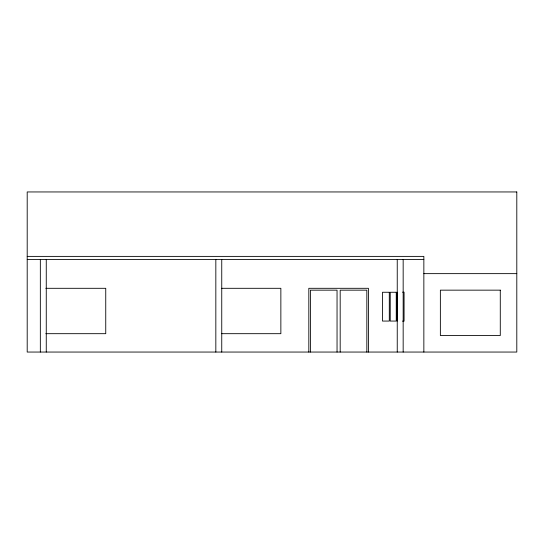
<?xml version="1.0" encoding="UTF-8"?>
<svg xmlns="http://www.w3.org/2000/svg" width="544" height="544" viewBox="0 0 544 544"><rect width="100%" height="100%" fill="white"/><g stroke="black" fill="none" stroke-linecap="round" stroke-linejoin="round"><path stroke-width="0.82" d="M27.2 256.387L423.851 256.387L423.851 352.05M27.2 259.508L423.851 259.508M423.851 273.639L516.8 273.639M45.832 288.306L105.747 288.306L105.747 333.683L45.832 333.683M221.789 288.306L280.86 288.306L280.86 333.683L221.789 333.683M402.533 292.182L404.076 292.182L404.076 321.137L402.533 321.137M403.165 259.508L403.165 352.05M397.242 259.508L397.242 352.05M397.127 292.182L397.127 321.137M368.404 352.05L368.404 288.306L308.822 288.306L308.822 352.05M366.833 352.05L366.833 290.156L340.184 290.156L340.184 352.05M337.042 352.05L337.042 290.156L310.4 290.156L310.4 352.05M221.748 259.508L221.748 352.05M215.832 259.508L215.832 352.05M46.26 259.508L46.26 352.05M40.338 259.508L40.338 352.05M516.8 191.95L27.2 191.95L27.2 352.05L516.8 352.05L516.8 191.95M500.283 290.156L440.368 290.156L440.368 335.532L500.283 335.532L500.283 290.156M389.293 292.257L382.486 292.257L382.486 321.062L389.293 321.062L389.293 292.257M396.256 292.257L390.232 292.257L390.232 321.062L396.256 321.062L396.256 292.257"/></g></svg>
